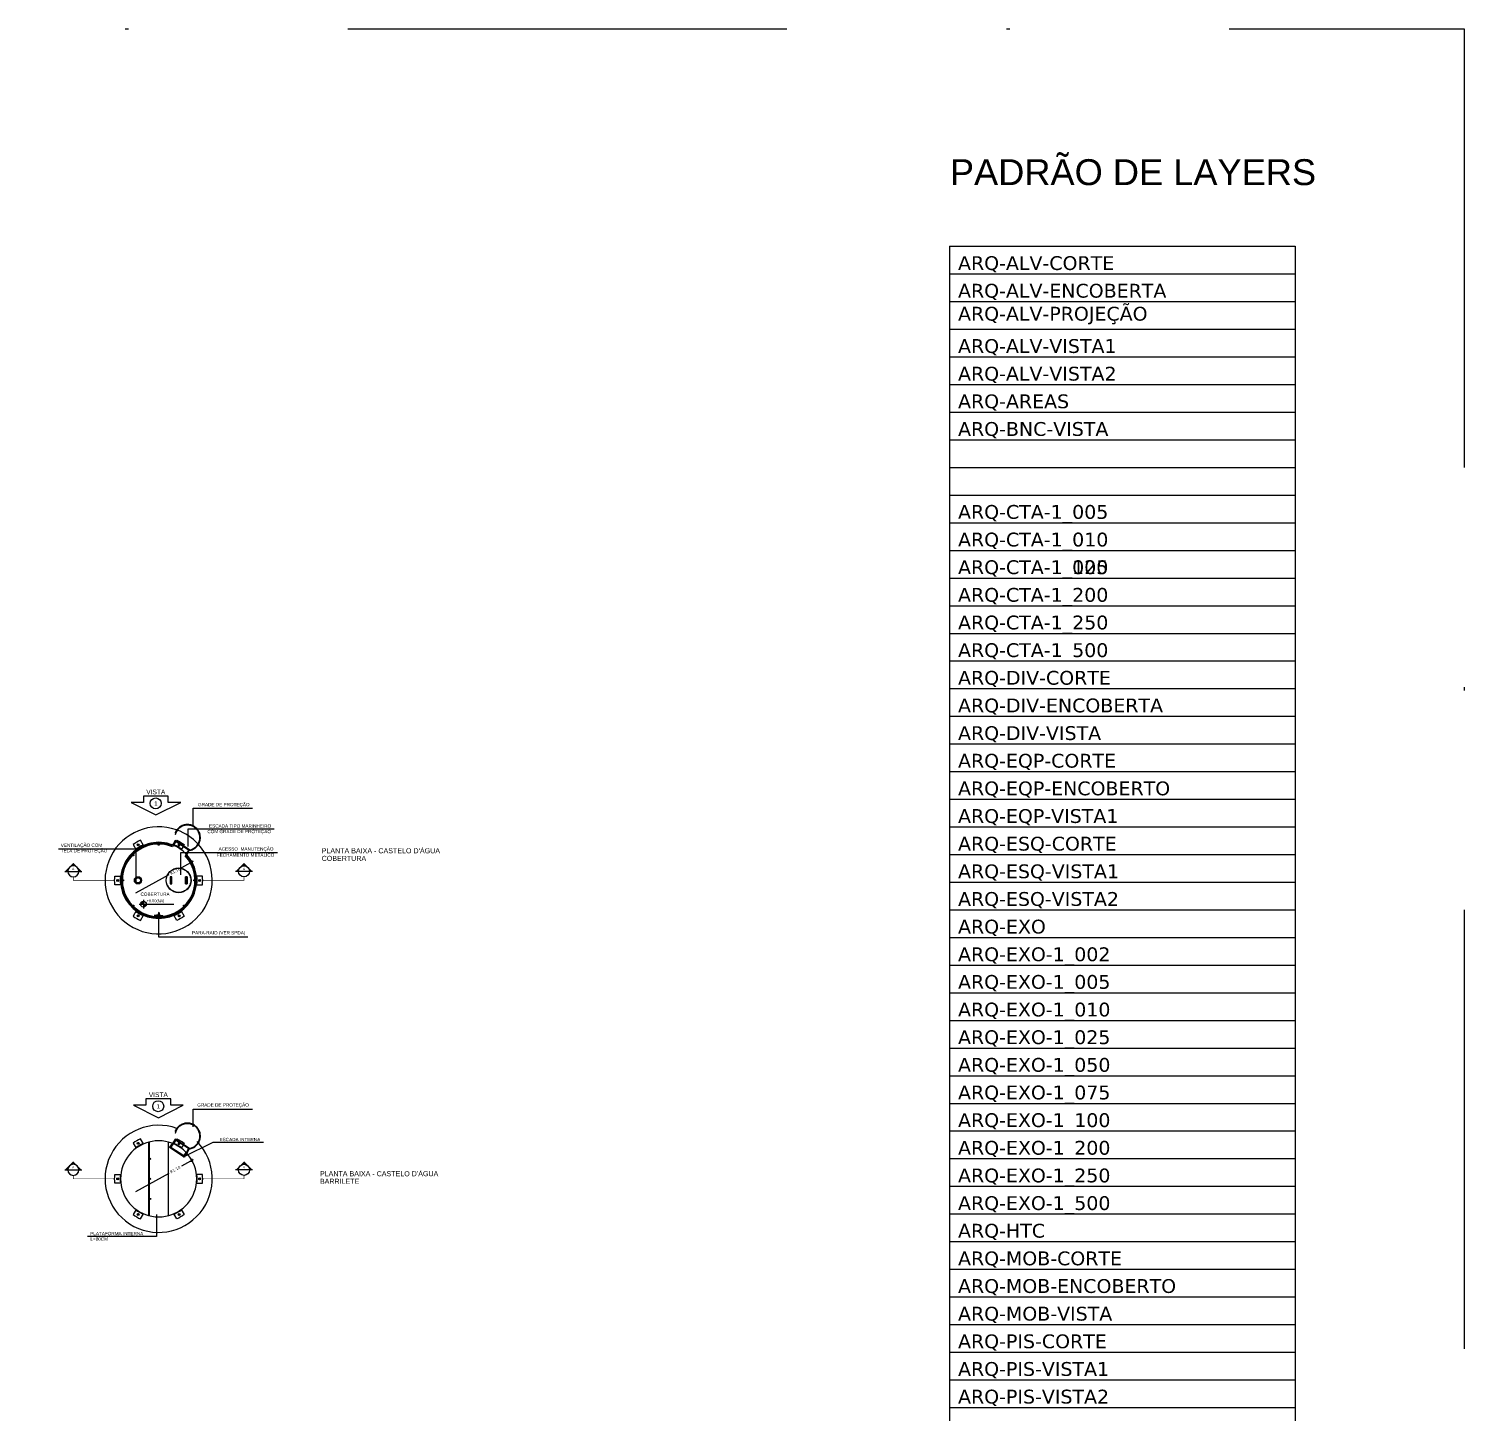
# Model space of a CAD drawing. Header units: inches. Extents: x -31248 to -31013, y 4727 to 4866.
# Drawn here: x -31206.56 to -31165.02, y 4769.11 to 4809.14 of the extents above; entities that cross this region are included whole.
import ezdxf

# ---------------------------------------------------------------- set-up
doc = ezdxf.new("R2010")
doc.units = ezdxf.units.IN
doc.header["$MEASUREMENT"] = 0
for name, pattern in [('C5', [60, 50, -5, 0, -5]), ('DASHDOT', [25.4, 12.7, -6.35, 0, -6.35]), ('HIDDEN', [9.525, 6.35, -3.175]), ('TRAÇO-2PTOS_P', [0.625, 0.25, -0.125, 0, -0.125, 0, -0.125])]:
    doc.linetypes.add(name, pattern=pattern)
for name, color, linetype in [('01', 1, 'Continuous'), ('AR-TXT-AUX', 7, 'Continuous'), ('ARQ-ALV-CORTE', 4, 'Continuous'), ('ARQ-ALV-ENCOBERTA', 8, 'HIDDEN'), ('ARQ-ALV-PROJEÇÃO', 252, 'TRAÇO-2PTOS_P'), ('ARQ-ALV-VISTA1', 3, 'Continuous'), ('ARQ-ALV-VISTA2', 1, 'Continuous'), ('ARQ-AREAS', 7, 'Continuous'), ('ARQ-BNC-VISTA', 1, 'Continuous'), ('ARQ-COB-PROJ', 8, 'TRAÇO-2PTOS_P'), ('ARQ-CTA-1_005', 1, 'Continuous'), ('ARQ-CTA-1_010', 1, 'Continuous'), ('ARQ-CTA-1_025', 1, 'Continuous'), ('ARQ-CTA-1_100', 1, 'Continuous'), ('ARQ-CTA-1_200', 1, 'Continuous'), ('ARQ-CTA-1_250', 1, 'Continuous'), ('ARQ-CTA-1_500', 1, 'Continuous'), ('ARQ-DIV-CORTE', 3, 'Continuous'), ('ARQ-DIV-ENCOBERTA', 9, 'HIDDEN'), ('ARQ-DIV-VISTA', 2, 'Continuous'), ('ARQ-EQP-CORTE', 2, 'Continuous'), ('ARQ-EQP-ENCOBERTO', 8, 'HIDDEN'), ('ARQ-EQP-VISTA', 1, 'Continuous'), ('ARQ-ESQ-CORTE', 3, 'Continuous'), ('ARQ-ESQ-VISTA1', 2, 'Continuous'), ('ARQ-ESQ-VISTA2', 1, 'Continuous'), ('ARQ-EXO', 251, 'C5'), ('ARQ-EXO-1_002', 251, 'C5'), ('ARQ-EXO-1_005', 251, 'C5'), ('ARQ-EXO-1_010', 251, 'C5'), ('ARQ-EXO-1_025', 251, 'C5'), ('ARQ-EXO-1_050', 251, 'C5'), ('ARQ-EXO-1_100', 251, 'C5'), ('ARQ-EXO-1_200', 251, 'C5'), ('ARQ-EXO-1_250', 251, 'C5'), ('ARQ-EXO-1_500', 251, 'C5'), ('ARQ-HTC', 9, 'Continuous'), ('ARQ-MOB-CORTE', 2, 'Continuous'), ('ARQ-MOB-ENCOBERTO', 252, 'HIDDEN'), ('ARQ-MOB-VISTA', 1, 'Continuous'), ('ARQ-PIS-VISTA1', 3, 'Continuous'), ('ARQ-PIS-VISTA2', 2, 'Continuous'), ('ARQ-SMB-1_050', 130, 'Continuous'), ('ARQ-SMB-1_100', 2, 'Continuous'), ('ARQ-TXT', 11, 'Continuous'), ('ARQ-TXT-1_075', 2, 'Continuous')]:
    doc.layers.add(name, color=color, linetype=linetype)
doc.layers.add('ARQ-PIS-CORTE', color=3, linetype='Continuous', plot=False)
doc.styles.add('A26', font='arial.ttf', dxfattribs={"height": 0.26})
doc.styles.add('ESC-50-A20', font='arial.ttf', dxfattribs={"height": 0.1})
doc.styles.add('FNDE Texto Cota 0025', font='verdana.ttf', dxfattribs={"height": 0.04})
doc.styles.add('FNDE Texto Cota 0050', font='verdana.ttf', dxfattribs={"height": 0.08})
doc.styles.get("Standard").update_dxf_attribs({"font": 'verdana.ttf'})
doc.dimstyles.new('FNDE 1-0025', dxfattribs={"dimscale": 5, "dimtxt": 0.04, "dimasz": 0.01, "dimexe": 0.15, "dimexo": 0.15, "dimgap": 0.005, "dimtad": 1, "dimzin": 1, "dimdsep": 46, "dimtxsty": 'FNDE Texto Cota 0025', "dimblk": 'tic', "dimcen": 0.015, "dimdle": 0.15, "dimse1": 1, "dimse2": 1, "dimclrd": 251, "dimclre": 251, "dimclrt": 256, "dimaunit": 1, "dimadec": 3, "dimazin": 0, "dimtfac": 1, "dimtix": 1, "dimtmove": 2, "dimatfit": 3, "dimfxl": 0.15, "dimtvp": 1, "dimtolj": 1, "dimtzin": 0, "dimarcsym": 0})
doc.dimstyles.new('FNDE 1-0050', dxfattribs={"dimscale": 5, "dimtxt": 0.08, "dimasz": 0.01, "dimexe": 0.15, "dimexo": 0.15, "dimgap": 0.01, "dimtad": 1, "dimzin": 1, "dimdsep": 46, "dimtxsty": 'FNDE Texto Cota 0050', "dimblk": 'tic', "dimcen": 0.015, "dimdle": 0.15, "dimse1": 1, "dimse2": 1, "dimclrd": 251, "dimclre": 251, "dimclrt": 256, "dimaunit": 1, "dimadec": 3, "dimazin": 0, "dimtfac": 1, "dimtix": 1, "dimtmove": 2, "dimatfit": 3, "dimfxl": 0.15, "dimtvp": 1, "dimtolj": 1, "dimtzin": 0, "dimarcsym": 0})

# ---------------------------------------------------------------- blocks, each defined once
blk = doc.blocks.new('tic')
at = {"color": 251}
for p, q in [((-1, 0), (1, 0)), ((0, -1), (0, 1))]:
    blk.add_line(p, q, dxfattribs=at)
blk.add_line((-0.6, -0.6), (0.6, 0.6))
blk = doc.blocks.new('*D15')
at = {"layer": '01', "color": 251, "lineweight": -2, "transparency": 16777216}
for p, q in [((-31201.879, 4776.373), (-31202.138, 4776.229)), ((-31203.453, 4775.499), (-31202.495, 4776.031))]:
    blk.add_line(p, q, dxfattribs=at)
at = {"layer": 'Defpoints', "color": 0, "transparency": 16777216}
for p in [(-31201.835, 4776.397), (-31202.797, 4775.863)]:
    blk.add_point(p, dxfattribs=at)
at = {"layer": '01', "color": 251, "lineweight": -2, "transparency": 16777216, "xscale": 0.05, "yscale": 0.05, "zscale": 0.05, "rotation": 29.03442635433895}
blk.add_blockref('tic', (-31201.835, 4776.397), dxfattribs=at)
at = {"layer": '01', "transparency": 16777216, "insert": (-31202.316, 4776.13), "char_height": 0.08, "attachment_point": 5, "rotation": 29.0344, "style": 'FNDE Texto Cota 0050'}
blk.add_mtext('\\A1;R1.10', dxfattribs=at)
blk = doc.blocks.new('*D17')
at = {"layer": '01', "color": 251, "lineweight": -2, "transparency": 16777216}
for p, q in [((-31201.879, 4785.01), (-31202.138, 4784.867)), ((-31203.453, 4784.137), (-31202.495, 4784.669))]:
    blk.add_line(p, q, dxfattribs=at)
at = {"layer": 'Defpoints', "color": 0, "transparency": 16777216}
for p in [(-31201.835, 4785.035), (-31202.797, 4784.501)]:
    blk.add_point(p, dxfattribs=at)
at = {"layer": '01', "color": 251, "lineweight": -2, "transparency": 16777216, "xscale": 0.05, "yscale": 0.05, "zscale": 0.05, "rotation": 29.03442635444002}
blk.add_blockref('tic', (-31201.835, 4785.035), dxfattribs=at)
at = {"layer": '01', "transparency": 16777216, "insert": (-31202.316, 4784.768), "char_height": 0.08, "attachment_point": 5, "rotation": 29.0344, "style": 'FNDE Texto Cota 0050'}
blk.add_mtext('\\A1;R1.10', dxfattribs=at)
blk = doc.blocks.new('FNDE-Ind Corte-1_050')
blk.add_hatch(color=251).paths.add_polyline_path([(242.306, -4.253), (242.414, -4.253, -1), (242.814, -4.253), (242.922, -4.253), (242.614, -3.945)])
at = {"color": 251, "linetype": 'Continuous'}
blk.add_line((242.922, -4.253), (242.306, -4.253), dxfattribs=at)
blk.add_circle((242.614, -4.253), 0.2, dxfattribs=at)
blk = doc.blocks.new('FNDE-Nível Planta-1_050')
at = {"linetype": 'Continuous', "ltscale": 0.5}
h = blk.add_hatch(color=251, dxfattribs=at)
h.paths.add_polyline_path([(135.657, 5.813), (135.657, 5.897, 0.414214), (135.573, 5.813)])
h.paths.add_polyline_path([(135.657, 5.813), (135.657, 5.729, 0.414214), (135.741, 5.813)])
at = {"color": 251}
for p, q in [((135.657, 5.939), (135.657, 5.687)), ((135.531, 5.813), (135.741, 5.813)), ((135.741, 5.813), (136.541, 5.813))]:
    blk.add_line(p, q, dxfattribs=at)
blk.add_circle((135.657, 5.813), 0.084, dxfattribs=at)

msp = doc.modelspace()

# ---------------------------------------------------------------- linework, layer by layer
at = {"color": 251}
for p, q in [((-31179.919, 4802.848), (-31169.919, 4802.848)), ((-31179.919, 4802.848), (-31179.919, 4730.848)), ((-31169.919, 4802.848), (-31169.919, 4730.815)), ((-31179.919, 4802.048), (-31169.919, 4802.048)), ((-31179.919, 4801.248), (-31169.919, 4801.248)), ((-31179.919, 4800.448), (-31169.919, 4800.448)), ((-31179.919, 4799.648), (-31169.919, 4799.648)), ((-31179.919, 4798.848), (-31169.919, 4798.848)), ((-31179.919, 4798.048), (-31169.919, 4798.048)), ((-31179.919, 4797.248), (-31169.919, 4797.248)), ((-31179.919, 4796.448), (-31169.919, 4796.448)), ((-31179.919, 4795.648), (-31169.919, 4795.648)), ((-31179.919, 4794.848), (-31169.919, 4794.848)), ((-31179.919, 4794.048), (-31169.919, 4794.048)), ((-31179.919, 4793.248), (-31169.919, 4793.248)), ((-31179.919, 4792.448), (-31169.919, 4792.448)), ((-31179.919, 4791.648), (-31169.919, 4791.648)), ((-31179.919, 4790.848), (-31169.919, 4790.848)), ((-31179.919, 4790.048), (-31169.919, 4790.048)), ((-31179.919, 4789.248), (-31169.919, 4789.248)), ((-31179.919, 4788.448), (-31169.919, 4788.448)), ((-31179.919, 4787.648), (-31169.919, 4787.648)), ((-31179.919, 4786.848), (-31169.919, 4786.848)), ((-31179.919, 4786.048), (-31169.919, 4786.048)), ((-31179.919, 4785.248), (-31169.919, 4785.248)), ((-31179.919, 4784.448), (-31169.919, 4784.448)), ((-31179.919, 4783.648), (-31169.919, 4783.648)), ((-31179.919, 4782.848), (-31169.919, 4782.848)), ((-31179.919, 4782.048), (-31169.919, 4782.048)), ((-31179.919, 4781.248), (-31169.919, 4781.248)), ((-31179.919, 4780.448), (-31169.919, 4780.448)), ((-31179.919, 4779.648), (-31169.919, 4779.648)), ((-31179.919, 4778.848), (-31169.919, 4778.848)), ((-31179.919, 4778.048), (-31169.919, 4778.048)), ((-31179.919, 4777.248), (-31169.919, 4777.248)), ((-31179.919, 4776.448), (-31169.919, 4776.448)), ((-31179.919, 4775.648), (-31169.919, 4775.648)), ((-31179.919, 4774.848), (-31169.919, 4774.848)), ((-31179.919, 4774.048), (-31169.919, 4774.048)), ((-31179.919, 4773.248), (-31169.919, 4773.248)), ((-31179.919, 4772.448), (-31169.919, 4772.448)), ((-31179.919, 4771.648), (-31169.919, 4771.648)), ((-31179.919, 4770.848), (-31169.919, 4770.848)), ((-31179.919, 4770.048), (-31169.919, 4770.048)), ((-31179.919, 4769.248), (-31169.919, 4769.248))]:
    msp.add_line(p, q, dxfattribs=at)
at = {"linetype": 'DASHDOT'}
msp.add_lwpolyline([(-31248.321, 4809.144), (-31165.022, 4809.144), (-31165.022, 4727.475), (-31248.321, 4727.475)], close=True, dxfattribs=at)
at = {"layer": '01'}
for p, q in [((-31203.08, 4774.8), (-31203.08, 4776.926)), ((-31203.06, 4774.795), (-31203.06, 4776.931)), ((-31202.514, 4774.8), (-31202.514, 4776.926))]:
    msp.add_line(p, q, dxfattribs=at)
for centre in [(-31203.044, 4776.444), (-31203.044, 4775.863), (-31203.044, 4775.282)]:
    msp.add_circle(centre, 0.0167, dxfattribs=at)
msp.add_arc((-31202.797, 4775.863), 1.1, 69.7164, 110.2708, dxfattribs=at)
at = {"layer": 'ARQ-ALV-CORTE', "color": 3}
for p, q in [((-31202.468, 4784.401), (-31202.418, 4784.401)), ((-31202.018, 4784.401), (-31201.968, 4784.401)), ((-31202.797, 4783.501), (-31202.923, 4783.481)), ((-31202.797, 4783.461), (-31202.923, 4783.481)), ((-31202.797, 4783.581), (-31202.817, 4783.481)), ((-31202.797, 4783.381), (-31202.817, 4783.481)), ((-31202.797, 4783.581), (-31202.777, 4783.481)), ((-31202.797, 4783.501), (-31202.671, 4783.481)), ((-31202.797, 4783.461), (-31202.671, 4783.481)), ((-31202.797, 4783.381), (-31202.777, 4783.481))]:
    msp.add_line(p, q, dxfattribs=at)
for points in [[(-31202.418, 4784.401), (-31202.418, 4784.601), (-31202.468, 4784.601), (-31202.468, 4784.401)], [(-31201.968, 4784.401), (-31201.968, 4784.601), (-31202.018, 4784.601), (-31202.018, 4784.401)], [(-31202.018, 4784.401), (-31202.018, 4784.601), (-31201.968, 4784.601), (-31201.968, 4784.401)]]:
    msp.add_lwpolyline(points, dxfattribs=at)
for centre, radius in [((-31203.396, 4784.501), 0.105), ((-31202.218, 4784.501), 0.36)]:
    msp.add_circle(centre, radius, dxfattribs=at)
at = {"layer": 'ARQ-ALV-VISTA1', "ltscale": 0.1}
msp.add_line((-31202.178, 4785.535), (-31202.232, 4785.521), dxfattribs=at)
for points in [[(-31202.359, 4785.51), (-31202.3, 4785.613)], [(-31202.089, 4785.478), (-31202.143, 4785.385)]]:
    msp.add_lwpolyline(points, dxfattribs=at)
msp.add_lwpolyline([(-31202.289, 4785.632), (-31202.272, 4785.661, -0.044204), (-31202.056, 4785.536), (-31202.078, 4785.497)], format="xyb", dxfattribs=at)
for points in [[(-31202.418, 4784.601), (-31202.468, 4784.601), (-31202.468, 4784.401), (-31202.418, 4784.401)], [(-31202.018, 4784.401), (-31201.968, 4784.401), (-31201.968, 4784.601), (-31202.018, 4784.601)], [(-31202.018, 4784.601), (-31201.968, 4784.601), (-31201.968, 4784.401), (-31202.018, 4784.401)]]:
    msp.add_lwpolyline(points, close=True, dxfattribs=at)
for centre, radius, start, end in [((-31202.797, 4784.501), 1.1, 68.6036, 269.8166), ((-31202.797, 4784.501), 1.1, 43.6072, 67.2887), ((-31202.869, 4784.377), 1.258, 54.3366, 65.6634), ((-31202.204, 4785.528), 0.0285, 102.5365, 11.9947), ((-31202.797, 4784.501), 1.1, 270.1834, 42.2449)]:
    msp.add_arc(centre, radius, start, end, dxfattribs=at)
at = {"layer": 'ARQ-ALV-VISTA2', "ltscale": 0.1}
for p, q in [((-31202.322, 4785.653), (-31202.408, 4785.503)), ((-31202.311, 4785.621), (-31202.398, 4785.472)), ((-31201.901, 4785.382), (-31202.322, 4785.653)), ((-31201.932, 4785.377), (-31202.311, 4785.621)), ((-31201.932, 4785.377), (-31202.027, 4785.214)), ((-31201.996, 4785.217), (-31201.901, 4785.382)), ((-31202.322, 4777.016), (-31202.396, 4776.888)), ((-31201.901, 4776.745), (-31202.322, 4777.016)), ((-31202.482, 4776.768), (-31202.396, 4776.888)), ((-31202.063, 4776.494), (-31202.482, 4776.768)), ((-31202.449, 4776.771), (-31202.372, 4776.878)), ((-31202.071, 4776.526), (-31202.449, 4776.771)), ((-31202.311, 4776.983), (-31202.372, 4776.879)), ((-31201.932, 4776.74), (-31202.311, 4776.983)), ((-31202.071, 4776.526), (-31201.999, 4776.625)), ((-31201.975, 4776.616), (-31202.063, 4776.494)), ((-31201.932, 4776.74), (-31201.994, 4776.633)), ((-31201.975, 4776.616), (-31201.901, 4776.745))]:
    msp.add_line(p, q, dxfattribs=at)
for centre in [(-31202.797, 4785.534), (-31203.528, 4785.231), (-31203.83, 4784.501), (-31201.764, 4784.501), (-31203.528, 4783.77), (-31202.066, 4783.77)]:
    msp.add_circle(centre, 0.0167, dxfattribs=at)
for radius, start, end in [(1.075, 130.5838, 269.5787), (1.05, 130.8069, 269.3308), (1.075, 68.8052, 130.5838), (1.05, 67.6378, 130.8069), (1.075, 270.4213, 41.8178), (1.05, 270.6692, 42.8029)]:
    msp.add_arc((-31202.797, 4784.501), radius, start, end, dxfattribs=at)
at = {"layer": 'ARQ-ALV-VISTA2', "color": 6, "ltscale": 0.1}
msp.add_arc((-31202.797, 4775.863), 1.1, 110.2836, 69.7164, dxfattribs=at)
at = {"layer": 'ARQ-COB-PROJ', "linetype": 'HIDDEN', "ltscale": 0.04}
for p, q in [((-31202.275, 4785.927), (-31202.29, 4785.935)), ((-31202.068, 4786.084), (-31202.073, 4786.101)), ((-31201.623, 4785.841), (-31201.606, 4785.845)), ((-31201.654, 4785.559), (-31201.64, 4785.551)), ((-31202.068, 4777.446), (-31202.073, 4777.463)), ((-31202.275, 4777.289), (-31202.29, 4777.298)), ((-31201.623, 4777.204), (-31201.606, 4777.208)), ((-31201.654, 4776.922), (-31201.64, 4776.913))]:
    msp.add_line(p, q, dxfattribs=at)
for points in [[(-31201.8, 4786.057), (-31201.791, 4786.071)], [(-31201.8, 4777.419), (-31201.791, 4777.434)]]:
    msp.add_lwpolyline(points, dxfattribs=at)
for centre in [(-31202.283, 4785.931), (-31202.07, 4786.092), (-31201.796, 4786.064), (-31201.614, 4785.843), (-31201.647, 4785.555), (-31202.07, 4777.454), (-31201.796, 4777.427), (-31202.283, 4777.294), (-31201.614, 4777.206), (-31201.647, 4776.917)]:
    msp.add_circle(centre, 0.00833, dxfattribs=at)
at = {"layer": 'ARQ-COB-PROJ', "linetype": 'HIDDEN', "ltscale": 0.15}
for centre, radius in [((-31203.396, 4784.501), 0.075), ((-31202.218, 4784.501), 0.35)]:
    msp.add_circle(centre, radius, dxfattribs=at)
at = {"layer": 'ARQ-COB-PROJ', "color": 1, "linetype": 'HIDDEN', "ltscale": 0.25}
for centre, radius, start, end in [((-31201.968, 4785.738), 0.378, 278.7573, 195.7453), ((-31201.967, 4785.737), 0.361, 275.5395, 198.3534), ((-31201.968, 4777.1), 0.378, 278.7573, 195.7453), ((-31201.967, 4777.099), 0.361, 275.5395, 198.3534)]:
    msp.add_arc(centre, radius, start, end, dxfattribs=at)
at = {"layer": 'ARQ-SMB-1_050', "color": 251, "linetype": 'DASHDOT', "ltscale": 0.3}
for points in [[(-31205.264, 4784.609, 0.016, 0.016, 0), (-31205.264, 4784.5, 0.016, 0.016, 0), (-31204.064, 4784.5, 0, 0, 0)], [(-31200.33, 4784.609, 0.016, 0.016, 0), (-31200.33, 4784.5, 0.016, 0.016, 0), (-31201.53, 4784.5, 0, 0, 0)], [(-31205.264, 4775.971, 0.016, 0.016, 0), (-31205.264, 4775.863, 0.016, 0.016, 0), (-31204.064, 4775.863, 0, 0, 0)], [(-31200.33, 4775.971, 0.016, 0.016, 0), (-31200.33, 4775.863, 0.016, 0.016, 0), (-31201.53, 4775.863, 0, 0, 0)]]:
    msp.add_lwpolyline(points, format="xyseb", dxfattribs=at)
at = {"layer": 'ARQ-SMB-1_100', "color": 251}
for p, q in [((-31203.417, 4785.536), (-31203.362, 4785.521)), ((-31204.004, 4784.521), (-31203.963, 4784.48)), ((-31201.591, 4784.521), (-31201.631, 4784.48)), ((-31203.382, 4783.445), (-31203.397, 4783.5)), ((-31202.212, 4783.445), (-31202.197, 4783.5)), ((-31203.417, 4776.898), (-31203.362, 4776.884)), ((-31202.178, 4776.898), (-31202.232, 4776.884)), ((-31204.004, 4775.883), (-31203.963, 4775.843)), ((-31201.591, 4775.883), (-31201.631, 4775.843)), ((-31203.382, 4774.808), (-31203.397, 4774.863)), ((-31202.212, 4774.808), (-31202.197, 4774.863))]:
    msp.add_line(p, q, dxfattribs=at)
at = {"layer": 'ARQ-SMB-1_100'}
for points in [[(-31203.236, 4786.757), (-31203.596, 4786.757), (-31202.877, 4786.392), (-31202.158, 4786.757), (-31202.518, 4786.757), (-31202.518, 4786.94), (-31203.236, 4786.94), (-31203.236, 4786.757)], [(-31203.164, 4777.996), (-31203.523, 4777.996), (-31202.805, 4777.63), (-31202.086, 4777.996), (-31202.445, 4777.996), (-31202.445, 4778.179), (-31203.164, 4778.179), (-31203.164, 4777.996)]]:
    msp.add_lwpolyline(points, dxfattribs=at)
at = {"layer": 'ARQ-SMB-1_100', "color": 251}
for points in [[(-31203.235, 4785.51), (-31203.322, 4785.661, 0.044204), (-31203.538, 4785.536), (-31203.451, 4785.385)], [(-31203.89, 4784.375), (-31204.065, 4784.375, -0.044204), (-31204.065, 4784.625), (-31203.89, 4784.625)], [(-31201.704, 4784.375), (-31201.529, 4784.375, 0.044204), (-31201.529, 4784.625), (-31201.704, 4784.625)], [(-31203.451, 4783.616), (-31203.538, 4783.465, 0.044204), (-31203.322, 4783.34), (-31203.234, 4783.491)], [(-31202.143, 4783.616), (-31202.056, 4783.465, -0.044204), (-31202.272, 4783.34), (-31202.36, 4783.491)], [(-31203.235, 4776.873), (-31203.322, 4777.024, 0.044204), (-31203.538, 4776.899), (-31203.451, 4776.748)], [(-31202.289, 4776.995), (-31202.272, 4777.024, -0.044204), (-31202.056, 4776.899), (-31202.078, 4776.859)], [(-31203.89, 4775.738), (-31204.065, 4775.738, -0.044204), (-31204.065, 4775.988), (-31203.89, 4775.988)], [(-31201.704, 4775.738), (-31201.529, 4775.738, 0.044204), (-31201.529, 4775.988), (-31201.704, 4775.988)], [(-31203.451, 4774.979), (-31203.538, 4774.827, 0.044204), (-31203.322, 4774.702), (-31203.234, 4774.854)], [(-31202.143, 4774.979), (-31202.056, 4774.827, -0.044204), (-31202.272, 4774.702), (-31202.36, 4774.854)]]:
    msp.add_lwpolyline(points, format="xyb", dxfattribs=at)
for points in [[(-31202.359, 4776.873), (-31202.3, 4776.976)], [(-31202.089, 4776.841), (-31202.143, 4776.748)]]:
    msp.add_lwpolyline(points, dxfattribs=at)
at = {"layer": 'ARQ-SMB-1_100', "color": 2}
for centre in [(-31202.883, 4786.727), (-31202.811, 4777.965)]:
    msp.add_circle(centre, 0.159, dxfattribs=at)
at = {"layer": 'ARQ-SMB-1_100', "color": 251}
for centre in [(-31203.39, 4785.528), (-31203.983, 4784.5), (-31201.611, 4784.5), (-31203.389, 4783.473), (-31202.205, 4783.473), (-31203.39, 4776.891), (-31203.983, 4775.863), (-31201.611, 4775.863), (-31203.389, 4774.835), (-31202.205, 4774.835)]:
    msp.add_circle(centre, 0.0285, dxfattribs=at)
for centre, radius, start, end in [((-31202.797, 4784.501), 1.55, 70.6222, 42.0948), ((-31202.797, 4784.501), 1.55, 42.6722, 69.5884), ((-31202.725, 4784.377), 1.258, 114.3366, 125.6634), ((-31202.653, 4784.5), 1.258, 174.3366, 185.6634), ((-31202.941, 4784.5), 1.258, 354.3366, 5.6634), ((-31202.724, 4784.625), 1.258, 234.3366, 245.6634), ((-31202.87, 4784.625), 1.258, 294.3366, 305.6634), ((-31202.797, 4775.863), 1.55, 70.0813, 44.0825), ((-31202.725, 4775.739), 1.258, 114.3366, 125.6634), ((-31202.869, 4775.739), 1.258, 54.3366, 65.6634), ((-31202.204, 4776.891), 0.0285, 102.5365, 11.9947), ((-31202.653, 4775.863), 1.258, 174.3366, 185.6634), ((-31202.941, 4775.863), 1.258, 354.3366, 5.6634), ((-31202.724, 4775.987), 1.258, 234.3366, 245.6634), ((-31202.87, 4775.987), 1.258, 294.3366, 305.6634)]:
    msp.add_arc(centre, radius, start, end, dxfattribs=at)

# ---------------------------------------------------------------- block references
at = {"layer": 'ARQ-SMB-1_050', "yscale": 0.8, "zscale": 0.8}
for p, xscale in [((-31011.176, 4788.163), -0.8), ((-31394.418, 4788.163), 0.8), ((-31011.176, 4779.526), -0.8), ((-31394.418, 4779.526), 0.8)]:
    msp.add_blockref('FNDE-Ind Corte-1_050', p, dxfattribs=dict(at, xscale=xscale))
at = {"layer": 'ARQ-SMB-1_050'}
msp.add_blockref('FNDE-Nível Planta-1_050', (-31338.895, 4777.997), dxfattribs=at)

# ---------------------------------------------------------------- texts
at = {"layer": 'AR-TXT-AUX', "style": 'ESC-50-A20'}
for s, height, p in [("PLANTA BAIXA - CASTELO D'ÁGUA", 0.14685, (-31198.081, 4785.283)), ('COBERTURA', 0.1468, (-31198.081, 4785.063)), ("PLANTA BAIXA - CASTELO D'ÁGUA", 0.14685, (-31198.131, 4775.939)), ('BARRILETE', 0.1468, (-31198.131, 4775.72))]:
    msp.add_text(s, height=height, dxfattribs=at).set_placement(p)
at = {"layer": 'ARQ-ALV-CORTE', "insert": (-31179.669, 4802.562), "char_height": 0.4, "attachment_point": 1}
msp.add_mtext_dynamic_manual_height_columns('{\\fVerdana|b0|i0|c0|p34;ARQ-ALV-CORTE}', width=14.41568, gutter_width=12.5, heights=[0], dxfattribs=at)
at = {"layer": 'ARQ-ALV-ENCOBERTA', "insert": (-31179.669, 4801.762), "char_height": 0.4, "attachment_point": 1}
msp.add_mtext_dynamic_manual_height_columns('{\\fVerdana|b0|i0|c0|p34;ARQ-ALV-ENCOBERTA}', width=14.41568, gutter_width=12.5, heights=[0], dxfattribs=at)
at = {"layer": 'ARQ-ALV-PROJEÇÃO', "insert": (-31179.669, 4801.097), "char_height": 0.4, "attachment_point": 1}
msp.add_mtext_dynamic_manual_height_columns('{\\fVerdana|b0|i0|c0|p34;ARQ-ALV-PROJEÇÃO}', width=14.41568, gutter_width=12.5, heights=[0], dxfattribs=at)
at = {"layer": 'ARQ-ALV-VISTA1', "insert": (-31179.669, 4800.162), "char_height": 0.4, "attachment_point": 1}
msp.add_mtext_dynamic_manual_height_columns('{\\fVerdana|b0|i0|c0|p34;ARQ-ALV-VISTA1}', width=14.41568, gutter_width=12.5, heights=[0], dxfattribs=at)
at = {"layer": 'ARQ-ALV-VISTA2', "insert": (-31179.669, 4799.362), "char_height": 0.4, "attachment_point": 1}
msp.add_mtext_dynamic_manual_height_columns('{\\fVerdana|b0|i0|c0|p34;ARQ-ALV-VISTA2}', width=14.41568, gutter_width=12.5, heights=[0], dxfattribs=at)
at = {"layer": 'ARQ-AREAS', "insert": (-31179.669, 4798.562), "char_height": 0.4, "attachment_point": 1}
msp.add_mtext_dynamic_manual_height_columns('{\\fVerdana|b0|i0|c0|p34;ARQ-AREAS}', width=14.41568, gutter_width=12.5, heights=[0], dxfattribs=at)
at = {"layer": 'ARQ-BNC-VISTA', "insert": (-31179.669, 4797.762), "char_height": 0.4, "attachment_point": 1}
msp.add_mtext_dynamic_manual_height_columns('{\\fVerdana|b0|i0|c0|p34;ARQ-BNC-VISTA}', width=14.41568, gutter_width=12.5, heights=[0], dxfattribs=at)
at = {"layer": 'ARQ-CTA-1_005', "insert": (-31179.669, 4795.362), "char_height": 0.4, "attachment_point": 1}
msp.add_mtext_dynamic_manual_height_columns('{\\fVerdana|b0|i0|c0|p34;ARQ-CTA-1_005}', width=14.41568, gutter_width=12.5, heights=[0], dxfattribs=at)
at = {"layer": 'ARQ-CTA-1_010', "insert": (-31179.669, 4794.562), "char_height": 0.4, "attachment_point": 1}
msp.add_mtext_dynamic_manual_height_columns('{\\fVerdana|b0|i0|c0|p34;ARQ-CTA-1_010}', width=14.41568, gutter_width=12.5, heights=[0], dxfattribs=at)
at = {"layer": 'ARQ-CTA-1_025', "insert": (-31179.669, 4793.762), "char_height": 0.4, "attachment_point": 1}
msp.add_mtext_dynamic_manual_height_columns('{\\fVerdana|b0|i0|c0|p34;ARQ-CTA-1_025}', width=14.41568, gutter_width=12.5, heights=[0], dxfattribs=at)
at = {"layer": 'ARQ-CTA-1_100', "insert": (-31179.669, 4793.762), "char_height": 0.4, "attachment_point": 1}
msp.add_mtext_dynamic_manual_height_columns('{\\fVerdana|b0|i0|c0|p34;ARQ-CTA-1_100}', width=14.41568, gutter_width=12.5, heights=[0], dxfattribs=at)
at = {"layer": 'ARQ-CTA-1_200', "insert": (-31179.669, 4792.962), "char_height": 0.4, "attachment_point": 1}
msp.add_mtext_dynamic_manual_height_columns('{\\fVerdana|b0|i0|c0|p34;ARQ-CTA-1_200}', width=14.41568, gutter_width=12.5, heights=[0], dxfattribs=at)
at = {"layer": 'ARQ-CTA-1_250', "insert": (-31179.669, 4792.162), "char_height": 0.4, "attachment_point": 1}
msp.add_mtext_dynamic_manual_height_columns('{\\fVerdana|b0|i0|c0|p34;ARQ-CTA-1_250}', width=14.41568, gutter_width=12.5, heights=[0], dxfattribs=at)
at = {"layer": 'ARQ-CTA-1_500', "insert": (-31179.669, 4791.362), "char_height": 0.4, "attachment_point": 1}
msp.add_mtext_dynamic_manual_height_columns('{\\fVerdana|b0|i0|c0|p34;ARQ-CTA-1_500}', width=14.41568, gutter_width=12.5, heights=[0], dxfattribs=at)
at = {"layer": 'ARQ-DIV-CORTE', "insert": (-31179.669, 4790.562), "char_height": 0.4, "attachment_point": 1}
msp.add_mtext_dynamic_manual_height_columns('{\\fVerdana|b0|i0|c0|p34;ARQ-DIV-CORTE}', width=14.41568, gutter_width=12.5, heights=[0], dxfattribs=at)
at = {"layer": 'ARQ-DIV-ENCOBERTA', "insert": (-31179.669, 4789.762), "char_height": 0.4, "attachment_point": 1}
msp.add_mtext_dynamic_manual_height_columns('{\\fVerdana|b0|i0|c0|p34;ARQ-DIV-ENCOBERTA}', width=14.41568, gutter_width=12.5, heights=[0], dxfattribs=at)
at = {"layer": 'ARQ-DIV-VISTA', "insert": (-31179.669, 4788.962), "char_height": 0.4, "attachment_point": 1}
msp.add_mtext_dynamic_manual_height_columns('{\\fVerdana|b0|i0|c0|p34;ARQ-DIV-VISTA}', width=14.41568, gutter_width=12.5, heights=[0], dxfattribs=at)
at = {"layer": 'ARQ-EQP-CORTE', "insert": (-31179.669, 4788.162), "char_height": 0.4, "attachment_point": 1}
msp.add_mtext_dynamic_manual_height_columns('{\\fVerdana|b0|i0|c0|p34;ARQ-EQP-CORTE}', width=14.41568, gutter_width=12.5, heights=[0], dxfattribs=at)
at = {"layer": 'ARQ-EQP-ENCOBERTO', "insert": (-31179.669, 4787.362), "char_height": 0.4, "attachment_point": 1}
msp.add_mtext_dynamic_manual_height_columns('{\\fVerdana|b0|i0|c0|p34;ARQ-EQP-ENCOBERTO}', width=14.41568, gutter_width=12.5, heights=[0], dxfattribs=at)
at = {"layer": 'ARQ-EQP-VISTA', "insert": (-31179.669, 4786.562), "char_height": 0.4, "attachment_point": 1}
msp.add_mtext_dynamic_manual_height_columns('{\\fVerdana|b0|i0|c0|p34;ARQ-EQP-VISTA1}', width=14.41568, gutter_width=12.5, heights=[0], dxfattribs=at)
at = {"layer": 'ARQ-ESQ-CORTE', "insert": (-31179.669, 4785.762), "char_height": 0.4, "attachment_point": 1}
msp.add_mtext_dynamic_manual_height_columns('{\\fVerdana|b0|i0|c0|p34;ARQ-ESQ-CORTE}', width=9.75, gutter_width=12.5, heights=[0], dxfattribs=at)
at = {"layer": 'ARQ-ESQ-VISTA1', "insert": (-31179.669, 4784.962), "char_height": 0.4, "attachment_point": 1}
msp.add_mtext_dynamic_manual_height_columns('{\\fVerdana|b0|i0|c0|p34;ARQ-ESQ-VISTA1}', width=9.75, gutter_width=12.5, heights=[0], dxfattribs=at)
at = {"layer": 'ARQ-ESQ-VISTA2', "insert": (-31179.669, 4784.162), "char_height": 0.4, "attachment_point": 1}
msp.add_mtext_dynamic_manual_height_columns('{\\fVerdana|b0|i0|c0|p34;ARQ-ESQ-VISTA2}', width=14.41568, gutter_width=12.5, heights=[0], dxfattribs=at)
at = {"layer": 'ARQ-EXO', "insert": (-31179.669, 4783.362), "char_height": 0.4, "attachment_point": 1}
msp.add_mtext_dynamic_manual_height_columns('{\\fVerdana|b0|i0|c0|p34;ARQ-EXO}', width=14.41568, gutter_width=12.5, heights=[0], dxfattribs=at)
at = {"layer": 'ARQ-EXO-1_002', "insert": (-31179.669, 4782.562), "char_height": 0.4, "attachment_point": 1}
msp.add_mtext_dynamic_manual_height_columns('{\\fVerdana|b0|i0|c0|p34;ARQ-EXO-1_002}', width=14.41568, gutter_width=12.5, heights=[0], dxfattribs=at)
at = {"layer": 'ARQ-EXO-1_005', "insert": (-31179.669, 4781.762), "char_height": 0.4, "attachment_point": 1}
msp.add_mtext_dynamic_manual_height_columns('{\\fVerdana|b0|i0|c0|p34;ARQ-EXO-1_005}', width=14.41568, gutter_width=12.5, heights=[0], dxfattribs=at)
at = {"layer": 'ARQ-EXO-1_010', "insert": (-31179.669, 4780.962), "char_height": 0.4, "attachment_point": 1}
msp.add_mtext_dynamic_manual_height_columns('{\\fVerdana|b0|i0|c0|p34;ARQ-EXO-1_010}', width=14.41568, gutter_width=12.5, heights=[0], dxfattribs=at)
at = {"layer": 'ARQ-EXO-1_025', "insert": (-31179.669, 4780.162), "char_height": 0.4, "attachment_point": 1}
msp.add_mtext_dynamic_manual_height_columns('{\\fVerdana|b0|i0|c0|p34;ARQ-EXO-1_025}', width=14.41568, gutter_width=12.5, heights=[0], dxfattribs=at)
at = {"layer": 'ARQ-EXO-1_050', "char_height": 0.4, "attachment_point": 1}
for s, insert in [('{\\fVerdana|b0|i0|c0|p34;ARQ-EXO-1_050}', (-31179.669, 4779.362)), ('{\\fVerdana|b0|i0|c0|p34;ARQ-EXO-1_075}', (-31179.669, 4778.562))]:
    msp.add_mtext_dynamic_manual_height_columns(s, width=14.41568, gutter_width=12.5, heights=[0], dxfattribs=dict(at, insert=insert))
at = {"layer": 'ARQ-EXO-1_100', "insert": (-31179.669, 4777.762), "char_height": 0.4, "attachment_point": 1}
msp.add_mtext_dynamic_manual_height_columns('{\\fVerdana|b0|i0|c0|p34;ARQ-EXO-1_100}', width=14.41568, gutter_width=12.5, heights=[0], dxfattribs=at)
at = {"layer": 'ARQ-EXO-1_200', "insert": (-31179.669, 4776.962), "char_height": 0.4, "attachment_point": 1}
msp.add_mtext_dynamic_manual_height_columns('{\\fVerdana|b0|i0|c0|p34;ARQ-EXO-1_200}', width=14.41568, gutter_width=12.5, heights=[0], dxfattribs=at)
at = {"layer": 'ARQ-EXO-1_250', "insert": (-31179.669, 4776.162), "char_height": 0.4, "attachment_point": 1}
msp.add_mtext_dynamic_manual_height_columns('{\\fVerdana|b0|i0|c0|p34;ARQ-EXO-1_250}', width=14.41568, gutter_width=12.5, heights=[0], dxfattribs=at)
at = {"layer": 'ARQ-EXO-1_500', "insert": (-31179.669, 4775.362), "char_height": 0.4, "attachment_point": 1}
msp.add_mtext_dynamic_manual_height_columns('{\\fVerdana|b0|i0|c0|p34;ARQ-EXO-1_500}', width=14.41568, gutter_width=12.5, heights=[0], dxfattribs=at)
at = {"layer": 'ARQ-HTC', "insert": (-31179.669, 4774.562), "char_height": 0.4, "attachment_point": 1}
msp.add_mtext_dynamic_manual_height_columns('{\\fVerdana|b0|i0|c0|p34;ARQ-HTC}', width=14.41568, gutter_width=12.5, heights=[0], dxfattribs=at)
at = {"layer": 'ARQ-MOB-CORTE', "insert": (-31179.669, 4773.762), "char_height": 0.4, "attachment_point": 1}
msp.add_mtext_dynamic_manual_height_columns('{\\fVerdana|b0|i0|c0|p34;ARQ-MOB-CORTE}', width=14.41568, gutter_width=12.5, heights=[0], dxfattribs=at)
at = {"layer": 'ARQ-MOB-ENCOBERTO', "insert": (-31179.669, 4772.962), "char_height": 0.4, "attachment_point": 1}
msp.add_mtext_dynamic_manual_height_columns('{\\fVerdana|b0|i0|c0|p34;ARQ-MOB-ENCOBERTO}', width=14.41568, gutter_width=12.5, heights=[0], dxfattribs=at)
at = {"layer": 'ARQ-MOB-VISTA', "insert": (-31179.669, 4772.162), "char_height": 0.4, "attachment_point": 1}
msp.add_mtext_dynamic_manual_height_columns('{\\fVerdana|b0|i0|c0|p34;ARQ-MOB-VISTA}', width=14.41568, gutter_width=12.5, heights=[0], dxfattribs=at)
at = {"layer": 'ARQ-PIS-CORTE', "insert": (-31179.669, 4771.362), "char_height": 0.4, "attachment_point": 1}
msp.add_mtext_dynamic_manual_height_columns('{\\fVerdana|b0|i0|c0|p34;ARQ-PIS-CORTE}', width=14.41568, gutter_width=12.5, heights=[0], dxfattribs=at)
at = {"layer": 'ARQ-PIS-VISTA1', "insert": (-31179.669, 4770.562), "char_height": 0.4, "attachment_point": 1}
msp.add_mtext_dynamic_manual_height_columns('{\\fVerdana|b0|i0|c0|p34;ARQ-PIS-VISTA1}', width=14.41568, gutter_width=12.5, heights=[0], dxfattribs=at)
at = {"layer": 'ARQ-PIS-VISTA2', "insert": (-31179.669, 4769.762), "char_height": 0.4, "attachment_point": 1}
msp.add_mtext_dynamic_manual_height_columns('{\\fVerdana|b0|i0|c0|p34;ARQ-PIS-VISTA2}', width=14.41568, gutter_width=12.5, heights=[0], dxfattribs=at)
at = {"layer": 'ARQ-SMB-1_050', "color": 1, "style": 'ESC-50-A20'}
msp.add_attdef('+8.00(NA)', (-31203.144, 4783.869), 'NA', height=0.08, dxfattribs=at)
at = {"layer": 'ARQ-SMB-1_100', "color": 2, "style": 'A26', "text_generation_flag": 6, "width": 1.1}
for p in [(-31202.932, 4786.66), (-31202.86, 4777.899)]:
    msp.add_text('1', height=0.125, rotation=180, dxfattribs=at).set_placement(p)
at = {"layer": 'ARQ-SMB-1_100', "char_height": 0.13653, "attachment_point": 1, "style": 'ESC-50-A20'}
for insert in [(-31204.075, 4787.127), (-31204.002, 4778.366)]:
    msp.add_mtext_dynamic_manual_height_columns('\\pi0.91946;VISTA     ', width=2.38952, gutter_width=1, heights=[0], dxfattribs=dict(at, insert=insert))
at = {"layer": 'ARQ-SMB-1_100', "extrusion": (0, 0, -1), "char_height": 0.064, "width": 3.41127, "attachment_point": 1, "text_direction": (-1, 0, 0), "style": 'ESC-50-A20'}
for insert in [(-31205.239, 4784.867), (-31205.239, 4776.229)]:
    msp.add_mtext('A', dxfattribs=dict(at, insert=insert))
at = {"layer": 'ARQ-SMB-1_100', "char_height": 0.064, "width": 3.41127, "attachment_point": 1, "style": 'ESC-50-A20'}
for insert in [(-31200.355, 4784.867), (-31200.355, 4776.229)]:
    msp.add_mtext('A', dxfattribs=dict(at, insert=insert))
at = {"layer": 'ARQ-TXT', "insert": (-31179.905, 4805.368), "char_height": 0.75, "attachment_point": 1, "style": 'ESC-50-A20'}
msp.add_mtext_dynamic_manual_height_columns('PADRÃO DE LAYERS', width=12.96658, gutter_width=12.5, heights=[0], dxfattribs=at)
at = {"layer": 'ARQ-TXT-1_075', "char_height": 0.096, "attachment_point": 1, "style": 'ESC-50-A20'}
for s, insert, width in [('GRADE DE PROTEÇÃO', (-31201.658, 4786.742), 2.37834), ('\\pi0.59913;ESCADA TIPO MARINHEIRO\\P\\pi0.55054;COM GRADE DE PROTEÇÃO ', (-31201.938, 4786.122), 2.57876), ('VENTILAÇÃO COM \\PTELA DE PROTEÇÃO', (-31205.63, 4785.566), 2.37834), ('FECHAMENTO METÁLICO', (-31201.113, 4785.281), 2.37834), ('ACESSO  MANUTENÇÃO', (-31201.062, 4785.458), 2.37834), ('PARA-RAIO (VER SPDA)', (-31201.831, 4783.031), 2.37834), ('GRADE DE PROTEÇÃO', (-31201.679, 4778.05), 2.37834), ('ESCADA INTERNA', (-31201.036, 4777.05), 2.37834), ('PLATAFORMA INTERNA', (-31204.777, 4774.329), 2.37834), ('L=80CM', (-31204.773, 4774.169), 2.37834)]:
    msp.add_mtext(s, dxfattribs=dict(at, insert=insert, width=width))
at = {"layer": 'ARQ-TXT-1_075', "insert": (-31203.322, 4784.149), "char_height": 0.096, "attachment_point": 1, "style": 'ESC-50-A20'}
msp.add_mtext_dynamic_manual_height_columns('COBERTURA ', width=0.90056, gutter_width=0.5, heights=[0], dxfattribs=at)

# ---------------------------------------------------------------- dimensions: what is measured, and where the dimension line sits
at = {"layer": '01'}
for center, mpoint, picture, middle in [((-31202.797, 4784.501), (-31201.835, 4785.035), '*D17', (-31202.316, 4784.768)), ((-31202.797, 4775.863), (-31201.835, 4776.397), '*D15', (-31202.316, 4776.13))]:
    dim = msp.add_radius_dim(center=center, mpoint=mpoint, dimstyle='FNDE 1-0050', dxfattribs=at)
    dim.commit()
    dim.dimension.update_dxf_attribs({"geometry": picture, "text_midpoint": middle, "dimtype": 164})

# ---------------------------------------------------------------- leaders
at = {"layer": 'ARQ-SMB-1_100'}
for points in [[(-31201.797, 4786.075), (-31201.797, 4786.589), (-31200.079, 4786.589)], [(-31201.941, 4785.481), (-31201.941, 4785.995), (-31199.458, 4785.995)], [(-31203.446, 4784.433), (-31203.446, 4785.405), (-31205.699, 4785.405)], [(-31202.16, 4784.656), (-31202.16, 4785.308), (-31199.361, 4785.308)], [(-31202.802, 4783.384), (-31202.802, 4782.87), (-31200.219, 4782.87)], [(-31201.797, 4777.368), (-31201.797, 4777.882), (-31200.079, 4777.882)], [(-31202.078, 4776.503), (-31201.225, 4776.926), (-31199.76, 4776.926)], [(-31202.855, 4774.836), (-31202.855, 4774.199), (-31204.86, 4774.199)]]:
    msp.add_leader(points, dimstyle='FNDE 1-0025', override={"dimtad": 0, "dimfxl": 0.025, "dimarcsym": 1}, dxfattribs=at)

doc.saveas('drawing.dxf')
